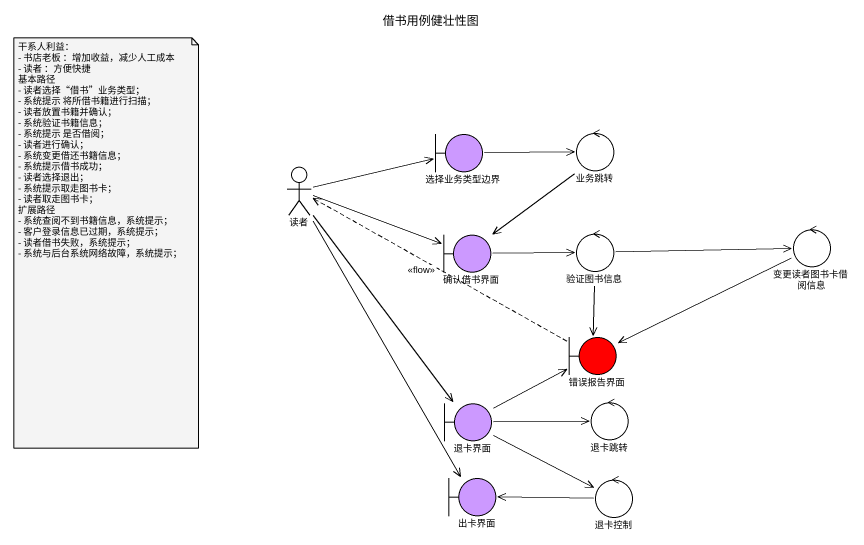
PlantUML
@startuml
title 借书用例健壮性图
actor 读者
boundary 选择业务类型边界 #CC99FF
control 业务跳转
boundary 确认借书界面 #CC99FF
control 验证图书信息
control 变更读者图书卡借阅信息
boundary 错误报告界面 #FF0000
boundary 退卡界面 #CC99FF
control 退卡跳转
boundary 出卡界面 #CC99FF
control 退卡控制
读者 -right-> 选择业务类型边界
读者 -right-> 确认借书界面
读者 --> 退卡界面
读者 --> 出卡界面
选择业务类型边界 -right-> 业务跳转
业务跳转 --> 确认借书界面
确认借书界面 -right-> 验证图书信息
验证图书信息 -right-> 变更读者图书卡借阅信息
验证图书信息 --> 错误报告界面
变更读者图书卡借阅信息 -left-> 错误报告界面
错误报告界面 .left.> 读者 : <<flow>>
退卡界面 -right-> 错误报告界面
退卡界面 -right-> 退卡跳转
退卡界面 -right-> 退卡控制
退卡控制 -left-> 出卡界面
note as N1
  干系人利益：
  - 书店老板 ：增加收益，减少人工成本
  - 读者 ：方便快捷
  基本路径
  - 读者选择“借书”业务类型；
  - 系统提示 将所借书籍进行扫描；
  - 读者放置书籍并确认；
  - 系统验证书籍信息；
  - 系统提示 是否借阅；
  - 读者进行确认；
  - 系统变更借还书籍信息；
  - 系统提示借书成功；
  - 读者选择退出；
  - 系统提示取走图书卡；
  - 读者取走图书卡；
  扩展路径
  - 系统查阅不到书籍信息，系统提示；
  - 客户登录信息已过期，系统提示；
  - 读者借书失败，系统提示；
  - 系统与后台系统网络故障，系统提示；
end note
@enduml
